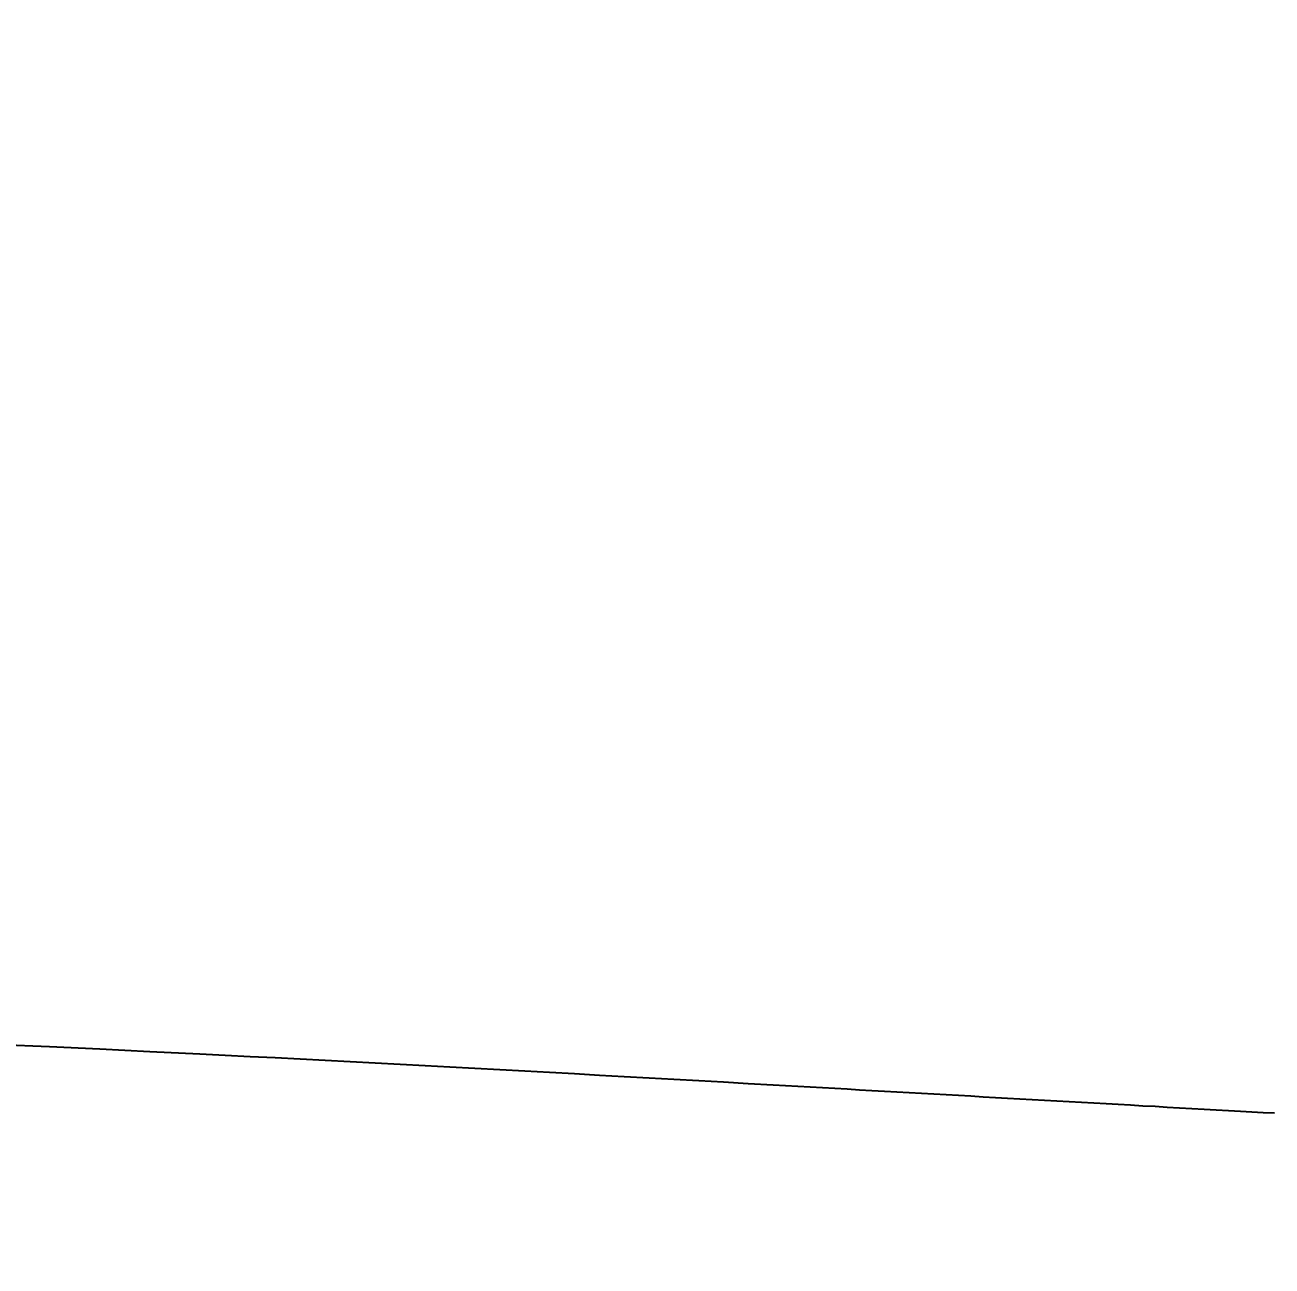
# Model space of a CAD drawing. Extents: x 11992 to 29481, y -6727 to 6811.
# Drawn here: x 24710 to 24865.6, y 1183.9 to 1338.9 of the extents above; entities that cross this region are included whole.
import ezdxf

# ---------------------------------------------------------------- set-up
doc = ezdxf.new("R2010")
doc.units = 0
doc.header["$MEASUREMENT"] = 0
doc.layers.get('0').update_dxf_attribs({"color": 8, "linetype": 'CONTINUOUS'})
doc.layers.get('Defpoints').update_dxf_attribs({"color": 8, "linetype": 'CONTINUOUS'})
doc.layers.add('zoylight 4标注', color=9, linetype='CONTINUOUS')
doc.styles.add('CCD-DIM', font='archs.shx', dxfattribs={"width": 0.8})
doc.dimstyles.new('zoylight_DIM_40', dxfattribs={"dimscale": 40, "dimtxt": 1.9, "dimasz": 0.4, "dimexe": 0.5, "dimexo": 0.5, "dimgap": 0.5, "dimtad": 1, "dimdec": 0, "dimrnd": 5, "dimzin": 12, "dimdsep": 46, "dimtxsty": 'CCD-DIM', "dimblk": 'CCD_Dimension_Tick', "dimcen": 0.125, "dimclrd": 44, "dimclre": 44, "dimclrt": 50, "dimadec": 0, "dimazin": 0, "dimtfac": 1, "dimtdec": 0, "dimtmove": 2, "dimatfit": 3, "dimldrblk": 'CCD_Leader_Dot', "dimfxl": 0, "dimtvp": 1, "dimtolj": 1, "dimtzin": 0, "dimarcsym": 0})

# ---------------------------------------------------------------- blocks, each defined once
blk = doc.blocks.new('CCD_Dimension_Tick')
at = {"color": 0, "linetype": 'ByBlock'}
for p, q in [((-1.0906, 0), (0, 0)), ((0, 0), (1.0906, 0))]:
    blk.add_line(p, q, dxfattribs=at)
at = {"color": 0, "linetype": 'Continuous', "const_width": 0.6075}
blk.add_lwpolyline([(-0.6104, -0.6104), (0.6104, 0.6104)], dxfattribs=at)
blk = doc.blocks.new('*D45')
at = {"layer": 'Defpoints', "color": 0, "linetype": 'Continuous'}
for p in [(25047.86, 1826.36), (24962.25, 1126.36), (25047.86, 1126.36)]:
    blk.add_point(p, dxfattribs=at)
at = {"layer": 'zoylight 4标注', "color": 44, "lineweight": -2}
for p, q in [((25027.86, 1826.36), (24942.25, 1826.36)), ((24962.25, 1810.36), (24962.25, 1142.36))]:
    blk.add_line(p, q, dxfattribs=at)
at = {"layer": 'zoylight 4标注', "color": 44, "linetype": 'Continuous', "lineweight": -2}
blk.add_line((25027.86, 1126.36), (24942.25, 1126.36), dxfattribs=at)
at = {"layer": 'zoylight 4标注', "color": 44, "linetype": 'Continuous', "lineweight": -2, "xscale": 16, "yscale": 16, "zscale": 16}
for p, rotation in [((24962.25, 1826.36), 90), ((24962.25, 1126.36), 270)]:
    blk.add_blockref('CCD_Dimension_Tick', p, dxfattribs=dict(at, rotation=rotation))
at = {"layer": 'zoylight 4标注', "color": 50, "linetype": 'Continuous', "insert": (24904.25, 1476.36), "char_height": 76, "attachment_point": 5, "rotation": 90, "style": 'CCD-DIM'}
blk.add_mtext('\\A1;700', dxfattribs=at)
blk = doc.blocks.new('CCD_Leader_Dot')
at = {"color": 0, "linetype": 'ByBlock'}
blk.add_line((-5, 0), (-10, 0), dxfattribs=at)
at = {"color": 0, "linetype": 'ByBlock', "const_width": 5}
blk.add_lwpolyline([(-2.5, 0, 1), (2.5, 0, 1)], format="xyb", close=True, dxfattribs=at)

msp = doc.modelspace()

# ---------------------------------------------------------------- linework, layer by layer
for p, q in [((24713.05, 1211.3, -2436.43), (24706.78, 1211.59, -2436.43)), ((24719.31, 1211.01, -2436.43), (24713.05, 1211.3, -2436.43)), ((24725.57, 1210.71, -2436.43), (24719.31, 1211.01, -2436.43)), ((24731.82, 1210.41, -2436.43), (24725.57, 1210.71, -2436.43)), ((24734.95, 1210.25, -2436.43), (24731.82, 1210.41, -2436.43)), ((24738.08, 1210.09, -2436.43), (24734.95, 1210.25, -2436.43)), ((24741.2, 1209.93, -2436.43), (24738.08, 1210.09, -2436.43)), ((24744.32, 1209.77, -2436.43), (24741.2, 1209.93, -2436.43)), ((24747.44, 1209.61, -2436.43), (24744.32, 1209.77, -2436.43)), ((24750.56, 1209.45, -2436.43), (24747.44, 1209.61, -2436.43)), ((24753.68, 1209.28, -2436.43), (24750.56, 1209.45, -2436.43)), ((24756.79, 1209.12, -2436.43), (24753.68, 1209.28, -2436.43)), ((24759.91, 1208.95, -2436.43), (24756.79, 1209.12, -2436.43)), ((24763.02, 1208.78, -2436.43), (24759.91, 1208.95, -2436.43)), ((24766.13, 1208.62, -2436.43), (24763.02, 1208.78, -2436.43)), ((24769.24, 1208.45, -2436.43), (24766.13, 1208.62, -2436.43)), ((24772.35, 1208.28, -2436.43), (24769.24, 1208.45, -2436.43)), ((24775.46, 1208.1, -2436.43), (24772.35, 1208.28, -2436.43)), ((24778.57, 1207.93, -2436.43), (24775.46, 1208.1, -2436.43)), ((24781.67, 1207.76, -2436.43), (24778.57, 1207.93, -2436.43)), ((24784.77, 1207.59, -2436.43), (24781.67, 1207.76, -2436.43)), ((24787.87, 1207.41, -2436.43), (24784.77, 1207.59, -2436.43)), ((24790.97, 1207.24, -2436.43), (24787.87, 1207.41, -2436.43)), ((24794.07, 1207.07, -2436.43), (24790.97, 1207.24, -2436.43)), ((24797.17, 1206.89, -2436.43), (24794.07, 1207.07, -2436.43)), ((24800.26, 1206.72, -2436.43), (24797.17, 1206.89, -2436.43)), ((24803.35, 1206.54, -2436.43), (24800.26, 1206.72, -2436.43)), ((24806.44, 1206.37, -2436.43), (24803.35, 1206.54, -2436.43)), ((24807.99, 1206.28, -2436.43), (24806.44, 1206.37, -2436.43)), ((24809.53, 1206.19, -2436.43), (24807.99, 1206.28, -2436.43)), ((24811.08, 1206.1, -2436.43), (24809.53, 1206.19, -2436.43)), ((24812.62, 1206.02, -2436.43), (24811.08, 1206.1, -2436.43)), ((24814.16, 1205.93, -2436.43), (24812.62, 1206.02, -2436.43)), ((24815.7, 1205.84, -2436.43), (24814.16, 1205.93, -2436.43)), ((24817.25, 1205.75, -2436.43), (24815.7, 1205.84, -2436.43)), ((24818.79, 1205.66, -2436.43), (24817.25, 1205.75, -2436.43)), ((24820.33, 1205.58, -2436.43), (24818.79, 1205.66, -2436.43)), ((24821.87, 1205.49, -2436.43), (24820.33, 1205.58, -2436.43)), ((24823.41, 1205.4, -2436.43), (24821.87, 1205.49, -2436.43)), ((24824.94, 1205.31, -2436.43), (24823.41, 1205.4, -2436.43)), ((24826.48, 1205.23, -2436.43), (24824.94, 1205.31, -2436.43)), ((24828.02, 1205.14, -2436.43), (24826.48, 1205.23, -2436.43)), ((24829.56, 1205.05, -2436.43), (24828.02, 1205.14, -2436.43)), ((24831.1, 1204.97, -2436.43), (24829.56, 1205.05, -2436.43)), ((24832.63, 1204.88, -2436.43), (24831.1, 1204.97, -2436.43)), ((24834.17, 1204.79, -2436.43), (24832.63, 1204.88, -2436.43)), ((24835.71, 1204.71, -2436.43), (24834.17, 1204.79, -2436.43)), ((24837.24, 1204.62, -2436.43), (24835.71, 1204.71, -2436.43)), ((24838.77, 1204.53, -2436.43), (24837.24, 1204.62, -2436.43)), ((24840.31, 1204.45, -2436.43), (24838.77, 1204.53, -2436.43)), ((24841.84, 1204.36, -2436.43), (24840.31, 1204.45, -2436.43)), ((24843.37, 1204.27, -2436.43), (24841.84, 1204.36, -2436.43)), ((24844.91, 1204.19, -2436.43), (24843.37, 1204.27, -2436.43)), ((24846.44, 1204.1, -2436.43), (24844.91, 1204.19, -2436.43)), ((24847.97, 1204.02, -2436.43), (24846.44, 1204.1, -2436.43)), ((24849.5, 1203.93, -2436.43), (24847.97, 1204.02, -2436.43)), ((24851.03, 1203.85, -2436.43), (24849.5, 1203.93, -2436.43)), ((24852.56, 1203.76, -2436.43), (24851.03, 1203.85, -2436.43)), ((24854.09, 1203.68, -2436.43), (24852.56, 1203.76, -2436.43)), ((24855.62, 1203.59, -2436.43), (24854.09, 1203.68, -2436.43)), ((24857.15, 1203.51, -2436.43), (24855.62, 1203.59, -2436.43)), ((24858.67, 1203.42, -2436.43), (24857.15, 1203.51, -2436.43)), ((24860.19, 1203.34, -2436.43), (24858.67, 1203.42, -2436.43)), ((24861.71, 1203.26, -2436.43), (24860.19, 1203.34, -2436.43)), ((24863.12, 1203.18, -2436.43), (24861.71, 1203.26, -2436.43)), ((24864.53, 1203.1, -2436.43), (24863.12, 1203.18, -2436.43)), ((24865.95, 1203.02, -2436.43), (24864.53, 1203.1, -2436.43))]:
    msp.add_line(p, q)

# ---------------------------------------------------------------- dimensions: what is measured, and where the dimension line sits
at = {"layer": 'zoylight 4标注', "linetype": 'Continuous'}
dim = msp.add_aligned_dim(p1=(25047.86, 1826.36), p2=(25047.86, 1126.36), distance=-85.6, dimstyle='zoylight_DIM_40', dxfattribs=at)
dim.commit()
dim.dimension.update_dxf_attribs({"geometry": '*D45', "text_midpoint": (24904.25, 1476.36)})

doc.saveas('drawing.dxf')
